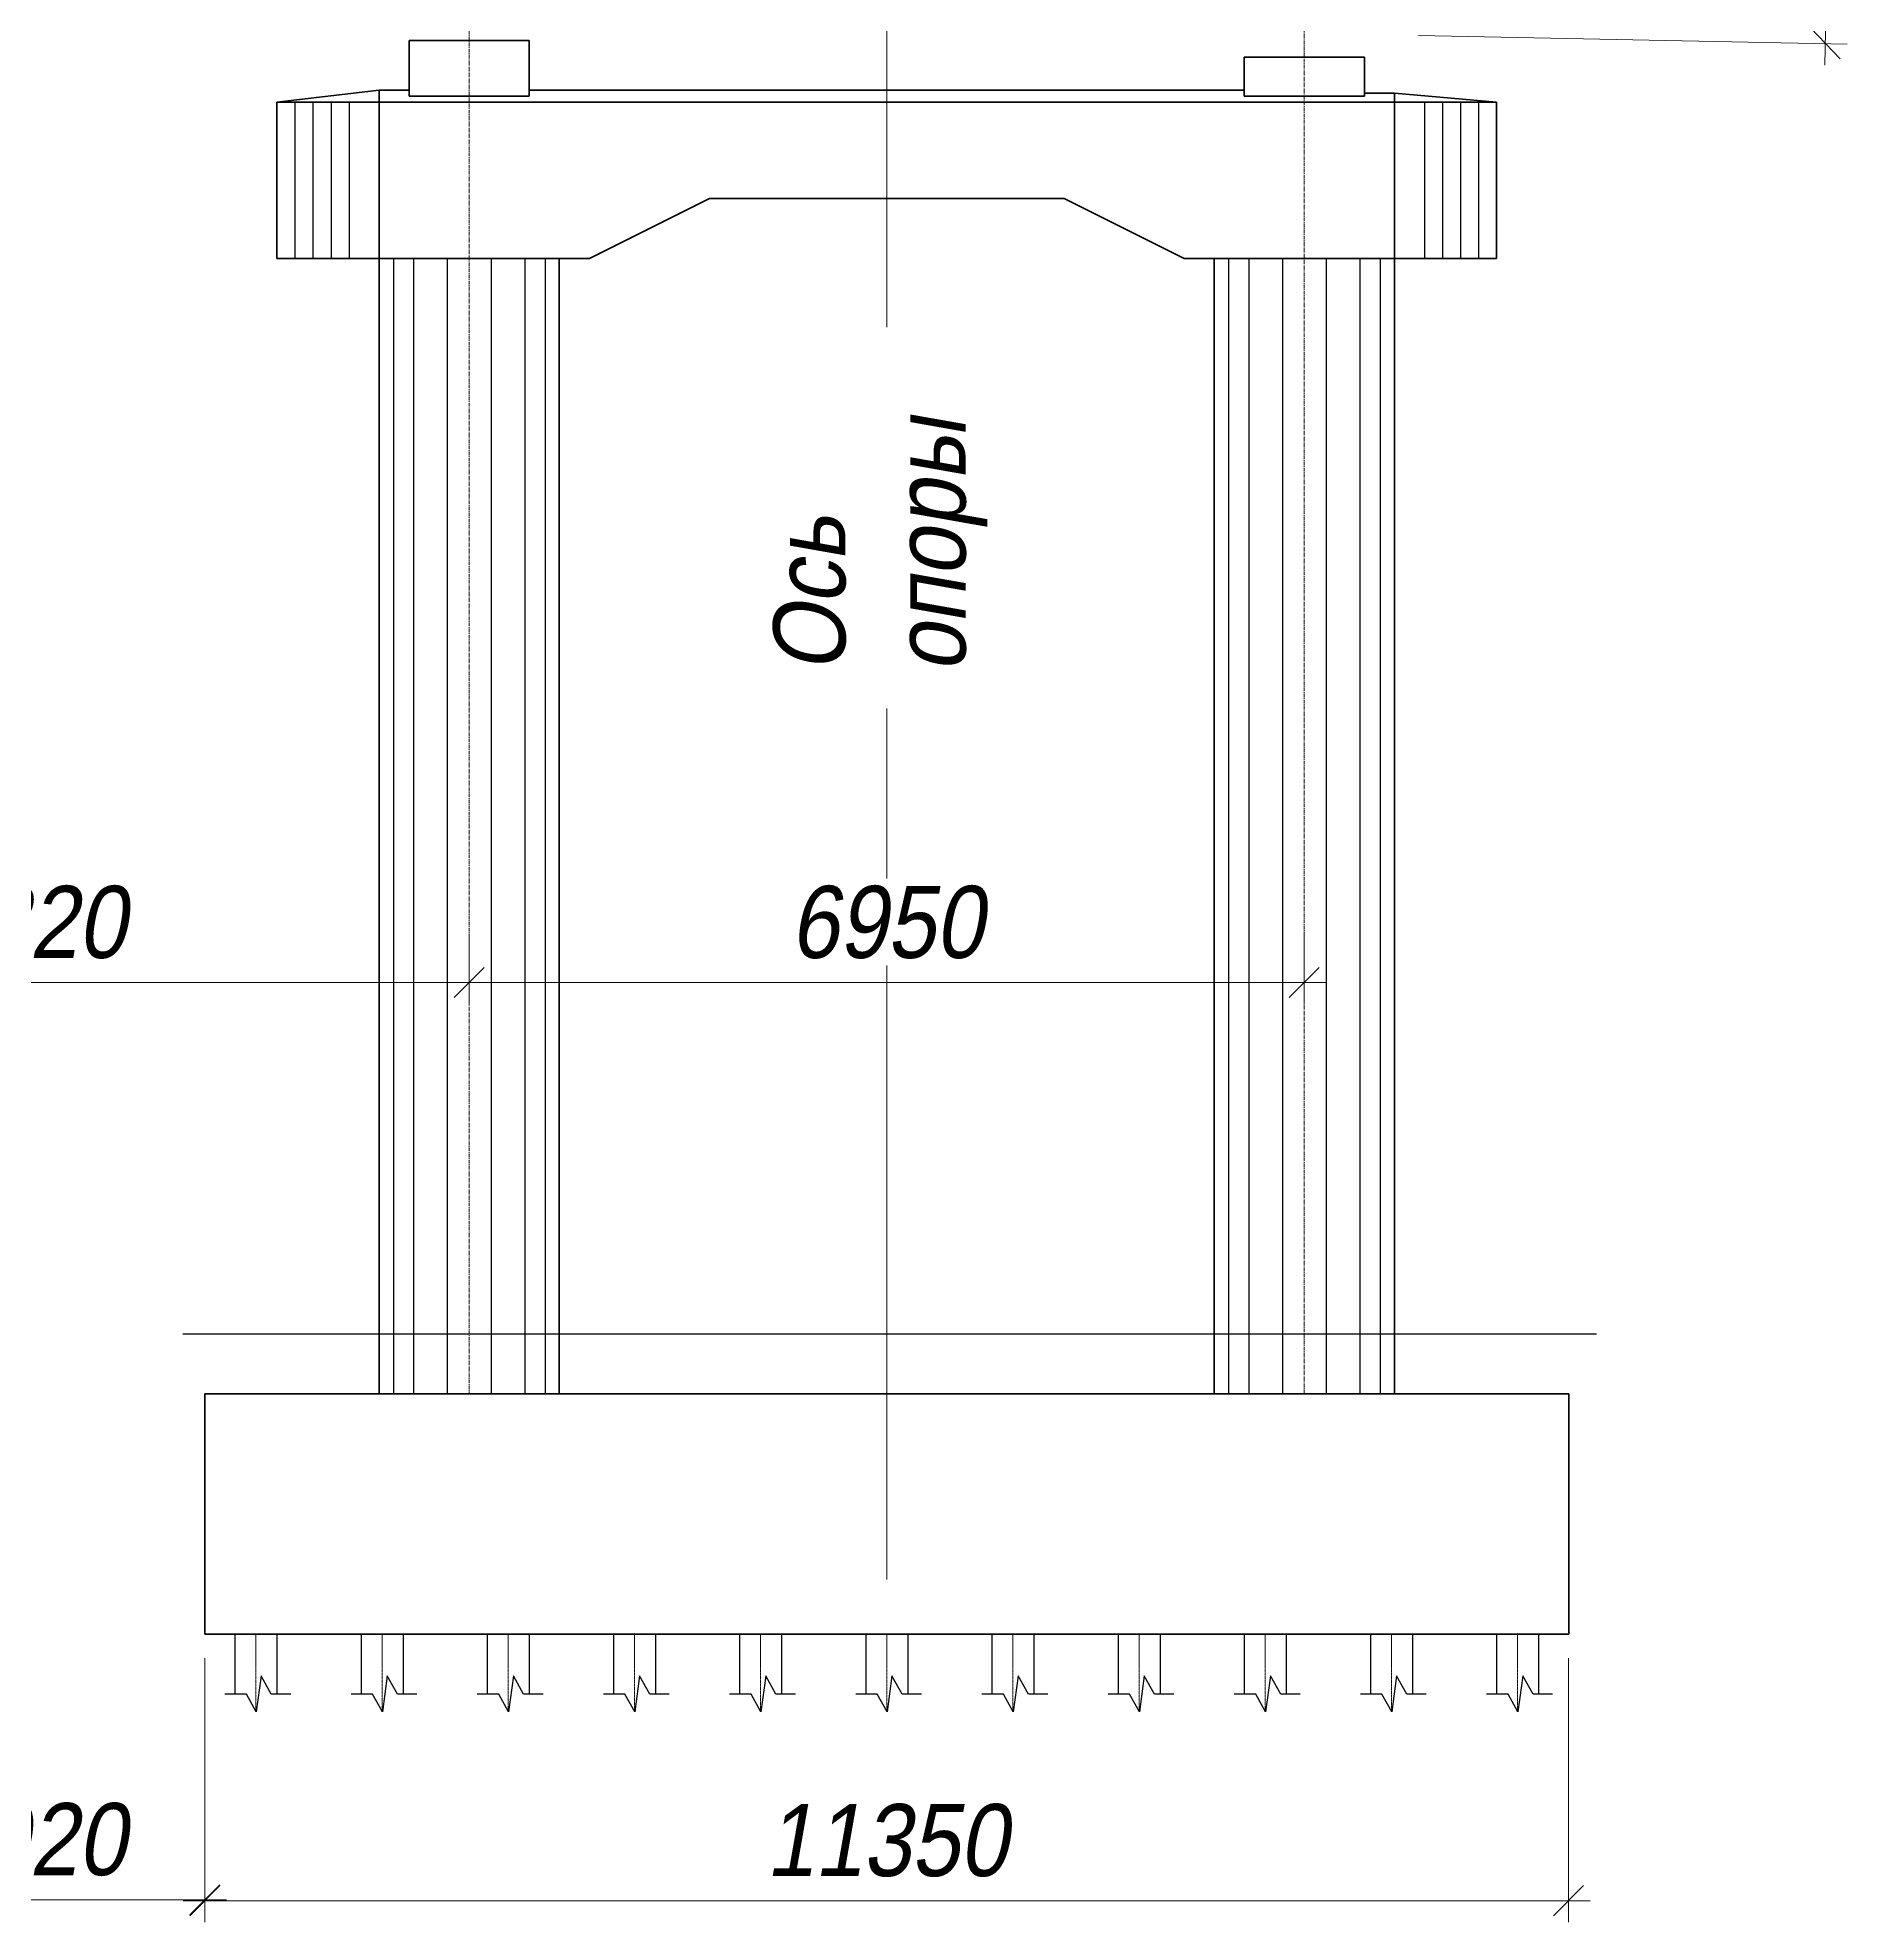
# Model space of a CAD drawing. Header units: millimetres. Extents: x 1864 to 10174863, y -4887456 to 5366151.
# Drawn here: x 9293210 to 9308311, y 397670 to 413354 of the extents above; entities that cross this region are included whole.
import ezdxf

# ---------------------------------------------------------------- set-up
doc = ezdxf.new("R2010")
doc.units = ezdxf.units.MM
doc.linetypes.add('CENTER', pattern=[50.8, 31.75, -6.35, 6.35, -6.35])
doc.linetypes.add('CONTI', pattern=[0])
doc.layers.add('C-GEOL-PATT', color=250, linetype='Continuous')
doc.layers.add('S-PATT', color=252, linetype='Continuous')
for name, color, linetype, lineweight in [('S-GRID', 1, 'CENTER', 20), ('S-OPOR', 2, 'Continuous', 40), ('S-ZEML', 32, 'Земля1', 30), ('T-DIMS', 3, 'Continuous', 30)]:
    doc.layers.add(name, color=color, linetype=linetype, lineweight=lineweight)
doc.styles.add('TM', font='mipgost.shx', dxfattribs={"width": 0.9, "oblique": 10})
doc.linetypes.add('Земля1', pattern='A,24,[3,ltsnew.shx,S=6,R=0,X=-6,Y=-6],3,[3,ltsnew.shx,S=6,R=0,X=-6,Y=-6],3,[3,ltsnew.shx,S=6,R=0,X=-6,Y=-6],0', length=30)
doc.dimstyles.new('TM', dxfattribs={"dimscale": 0, "dimtxt": 3, "dimasz": 1.25, "dimexe": 0.9, "dimexo": 1, "dimgap": 1, "dimtad": 1, "dimdec": 0, "dimdsep": 46, "dimtxsty": 'TM', "dimblk1": 'OBLIQUE', "dimblk2": 'OBLIQUE', "dimsah": 1, "dimcen": 3, "dimdle": 0.9, "dimclrt": 7, "dimadec": 0, "dimazin": 0, "dimtfac": 1, "dimtdec": 0, "dimtmove": 1, "dimatfit": 2, "dimldrblk": 'NONE', "dimfxl": 1, "dimtfill": 1, "dimtolj": 1, "dimlwd": 15, "dimlwe": 15, "dimarcsym": 0})

# ---------------------------------------------------------------- blocks, each defined once
blk = doc.blocks.new('_OBLIQUE')
at = {"color": 0, "linetype": 'ByBlock', "lineweight": -2}
blk.add_line((0.5, 0.5), (-0.5, -0.5), dxfattribs=at)
blk = doc.blocks.new('*D706')
at = {"layer": 'Defpoints', "color": 0, "transparency": 16777216}
for p in [(9303094, 415605), (9304500, 413376), (9308087, 413305)]:
    blk.add_point(p, dxfattribs=at)
at = {"layer": 'T-DIMS', "color": 0, "linetype": 'Continuous', "lineweight": 15, "transparency": 16777216}
blk.add_line((9308134, 415684), (9308083, 413125), dxfattribs=at)
at = {"layer": 'T-DIMS', "color": 0, "lineweight": 15, "transparency": 16777216}
for p, q in [((9303294, 415601), (9308311, 415501)), ((9304700, 413372), (9308267, 413301))]:
    blk.add_line(p, q, dxfattribs=at)
at = {"layer": 'T-DIMS', "color": 0, "lineweight": 15, "transparency": 16777216, "xscale": 250, "yscale": 250, "zscale": 250}
for p, rotation in [((9308131, 415504), 88.8542413675418), ((9308087, 413305), 268.8542413675418)]:
    blk.add_blockref('_OBLIQUE', p, dxfattribs=dict(at, rotation=rotation))
at = {"layer": 'T-DIMS', "color": 7, "transparency": 16777216, "insert": (9307609, 414414), "char_height": 600, "attachment_point": 5, "rotation": 88.8542, "style": 'TM', "bg_fill": 3, "box_fill_scale": 1.1, "bg_fill_color": 256, "bg_fill_true_color": 13158600, "bg_fill_transparency": 0}
blk.add_mtext('\\A1;2200', dxfattribs=at)
blk = doc.blocks.new('_None')
blk = doc.blocks.new('*D698')
at = {"layer": 'Defpoints', "color": 0, "transparency": 16777216}
for p in [(9289480, 406088), (9296800, 406088), (9296800, 405491)]:
    blk.add_point(p, dxfattribs=at)
at = {"layer": 'T-DIMS', "color": 0, "lineweight": 15, "transparency": 16777216}
for p, q in [((9289480, 405888), (9289480, 405311)), ((9296800, 405888), (9296800, 405311))]:
    blk.add_line(p, q, dxfattribs=at)
at = {"layer": 'T-DIMS', "color": 0, "linetype": 'Continuous', "lineweight": 15, "transparency": 16777216}
blk.add_line((9289300, 405491), (9296980, 405491), dxfattribs=at)
at = {"layer": 'T-DIMS', "color": 0, "lineweight": 15, "transparency": 16777216, "xscale": 250, "yscale": 250, "zscale": 250, "rotation": 180}
blk.add_blockref('_OBLIQUE', (9289480, 405491), dxfattribs=at)
at = {"layer": 'T-DIMS', "color": 0, "lineweight": 15, "transparency": 16777216, "xscale": 250, "yscale": 250, "zscale": 250}
blk.add_blockref('_OBLIQUE', (9296800, 405491), dxfattribs=at)
at = {"layer": 'T-DIMS', "color": 7, "transparency": 16777216, "insert": (9293140, 405991), "char_height": 600, "attachment_point": 5, "style": 'TM', "bg_fill": 3, "box_fill_scale": 1.1, "bg_fill_color": 256, "bg_fill_true_color": 13158600, "bg_fill_transparency": 0}
blk.add_mtext('\\A1;7320', dxfattribs=at)
blk = doc.blocks.new('*D699')
at = {"layer": 'Defpoints', "color": 0, "transparency": 16777216}
for p in [(9296800, 406088), (9303750, 406088), (9303750, 405491)]:
    blk.add_point(p, dxfattribs=at)
at = {"layer": 'T-DIMS', "color": 0, "lineweight": 15, "transparency": 16777216}
for p, q in [((9296800, 405888), (9296800, 405311)), ((9303750, 405888), (9303750, 405311))]:
    blk.add_line(p, q, dxfattribs=at)
at = {"layer": 'T-DIMS', "color": 0, "linetype": 'Continuous', "lineweight": 15, "transparency": 16777216}
blk.add_line((9296620, 405491), (9303930, 405491), dxfattribs=at)
at = {"layer": 'T-DIMS', "color": 0, "lineweight": 15, "transparency": 16777216, "xscale": 250, "yscale": 250, "zscale": 250, "rotation": 180}
blk.add_blockref('_OBLIQUE', (9296800, 405491), dxfattribs=at)
at = {"layer": 'T-DIMS', "color": 0, "lineweight": 15, "transparency": 16777216, "xscale": 250, "yscale": 250, "zscale": 250}
blk.add_blockref('_OBLIQUE', (9303750, 405491), dxfattribs=at)
at = {"layer": 'T-DIMS', "color": 7, "transparency": 16777216, "insert": (9300275, 405991), "char_height": 600, "attachment_point": 5, "style": 'TM', "bg_fill": 3, "box_fill_scale": 1.1, "bg_fill_color": 256, "bg_fill_true_color": 13158600, "bg_fill_transparency": 0}
blk.add_mtext('\\A1;6950', dxfattribs=at)
blk = doc.blocks.new('*D700')
at = {"layer": 'Defpoints', "color": 0, "transparency": 16777216}
for p in [(9294600, 400069), (9305950, 400069), (9305950, 397850)]:
    blk.add_point(p, dxfattribs=at)
at = {"layer": 'T-DIMS', "color": 0, "lineweight": 15, "transparency": 16777216}
for p, q in [((9294600, 399869), (9294600, 397670)), ((9305950, 399869), (9305950, 397670))]:
    blk.add_line(p, q, dxfattribs=at)
at = {"layer": 'T-DIMS', "color": 0, "linetype": 'Continuous', "lineweight": 15, "transparency": 16777216}
blk.add_line((9294420, 397850), (9306130, 397850), dxfattribs=at)
at = {"layer": 'T-DIMS', "color": 0, "lineweight": 15, "transparency": 16777216, "xscale": 250, "yscale": 250, "zscale": 250, "rotation": 180}
blk.add_blockref('_OBLIQUE', (9294600, 397850), dxfattribs=at)
at = {"layer": 'T-DIMS', "color": 0, "lineweight": 15, "transparency": 16777216, "xscale": 250, "yscale": 250, "zscale": 250}
blk.add_blockref('_OBLIQUE', (9305950, 397850), dxfattribs=at)
at = {"layer": 'T-DIMS', "color": 7, "transparency": 16777216, "insert": (9300275, 398350), "char_height": 600, "attachment_point": 5, "style": 'TM', "bg_fill": 3, "box_fill_scale": 1.1, "bg_fill_color": 256, "bg_fill_true_color": 13158600, "bg_fill_transparency": 0}
blk.add_mtext('\\A1;11350', dxfattribs=at)
blk = doc.blocks.new('*D717')
at = {"layer": 'Defpoints', "color": 0, "transparency": 16777216}
for p in [(9291680, 400069), (9294600, 400069), (9294600, 397858)]:
    blk.add_point(p, dxfattribs=at)
at = {"layer": 'T-DIMS', "color": 0, "lineweight": 15, "transparency": 16777216}
for p, q in [((9291680, 399869), (9291680, 397678)), ((9294600, 399869), (9294600, 397678))]:
    blk.add_line(p, q, dxfattribs=at)
at = {"layer": 'T-DIMS', "color": 0, "linetype": 'Continuous', "lineweight": 15, "transparency": 16777216}
blk.add_line((9291500, 397858), (9294780, 397858), dxfattribs=at)
at = {"layer": 'T-DIMS', "color": 0, "lineweight": 15, "transparency": 16777216, "xscale": 250, "yscale": 250, "zscale": 250, "rotation": 180}
blk.add_blockref('_OBLIQUE', (9291680, 397858), dxfattribs=at)
at = {"layer": 'T-DIMS', "color": 0, "lineweight": 15, "transparency": 16777216, "xscale": 250, "yscale": 250, "zscale": 250}
blk.add_blockref('_OBLIQUE', (9294600, 397858), dxfattribs=at)
at = {"layer": 'T-DIMS', "color": 7, "transparency": 16777216, "insert": (9293140, 398358), "char_height": 600, "attachment_point": 5, "style": 'TM', "bg_fill": 3, "box_fill_scale": 1.1, "bg_fill_color": 256, "bg_fill_true_color": 13158600, "bg_fill_transparency": 0}
blk.add_mtext('\\A1;2920', dxfattribs=at)

msp = doc.modelspace()

# ---------------------------------------------------------------- linework, layer by layer
at = {"color": 4}
for p, q in [((9294850.4, 400068.5), (9294850.4, 399568.8)), ((9295200.4, 400068.5), (9295200.4, 399568.5)), ((9295900.4, 400068.5), (9295900.4, 399568.8)), ((9296250.4, 400068.5), (9296250.4, 399568.5)), ((9296950.4, 400068.5), (9296950.4, 399568.8)), ((9297300.4, 400068.5), (9297300.4, 399568.5)), ((9298000.4, 400068.5), (9298000.4, 399568.8)), ((9298350.4, 400068.5), (9298350.4, 399568.5)), ((9299050.4, 400068.5), (9299050.4, 399568.8)), ((9299400.4, 400068.5), (9299400.4, 399568.5)), ((9300100.4, 400068.5), (9300100.4, 399568.8)), ((9300450.4, 400068.5), (9300450.4, 399568.5)), ((9301150.4, 400068.5), (9301150.4, 399568.8)), ((9301500.4, 400068.5), (9301500.4, 399568.5)), ((9302200.4, 400068.5), (9302200.4, 399568.8)), ((9302550.4, 400068.5), (9302550.4, 399568.5)), ((9303250.4, 400068.5), (9303250.4, 399568.8)), ((9303600.4, 400068.5), (9303600.4, 399568.5)), ((9304300.4, 400068.5), (9304300.4, 399568.8)), ((9304650.4, 400068.5), (9304650.4, 399568.5)), ((9305350.4, 400068.5), (9305350.4, 399568.8)), ((9305700.4, 400068.5), (9305700.4, 399568.5))]:
    msp.add_line(p, q, dxfattribs=at)
at = {"layer": 'S-GRID', "linetype": 'CENTER', "ltscale": 0.1}
msp.add_line((9300275.4, 413432.6), (9300275.4, 400522.4), dxfattribs=at)
at = {"layer": 'S-GRID', "linetype": 'CENTER'}
msp.add_line((9296800.4, 413414.4), (9296800.4, 402068.5), dxfattribs=at)
at = {"layer": 'S-GRID', "linetype": 'CENTER', "ltscale": 0.3}
for p, q in [((9295025.4, 400068.5), (9295025.4, 399426)), ((9296075.4, 400068.5), (9296075.4, 399426)), ((9297125.4, 400068.5), (9297125.4, 399426)), ((9298175.4, 400068.5), (9298175.4, 399426)), ((9299225.4, 400068.5), (9299225.4, 399426)), ((9300275.4, 400068.5), (9300275.4, 399426)), ((9301325.4, 400068.5), (9301325.4, 399426)), ((9302375.4, 400068.5), (9302375.4, 399426)), ((9303425.4, 400068.5), (9303425.4, 399426)), ((9304475.4, 400068.5), (9304475.4, 399426)), ((9305525.4, 400068.5), (9305525.4, 399426))]:
    msp.add_line(p, q, dxfattribs=at)
at = {"layer": 'S-OPOR'}
for p, q in [((9297300.4, 413331), (9296300.4, 413331)), ((9296300.4, 413331), (9296300.4, 412866.5)), ((9297300.4, 413331), (9297300.4, 412866.5)), ((9296050.4, 412916.4), (9295200.4, 412816.4)), ((9305350.4, 412816.4), (9295200.4, 412816.4)), ((9295200.4, 412816.4), (9295200.4, 411516.4)), ((9296050.4, 412916.4), (9296050.4, 411516.4)), ((9296050.4, 412916.4), (9296300.4, 412916.4)), ((9296300.4, 412866.5), (9297300.4, 412866.5)), ((9303250.4, 412916.4), (9297300.4, 412916.4)), ((9304250.4, 412866.5), (9303250.4, 412866.5)), ((9304500.4, 412891.4), (9304250.4, 412891.4)), ((9305350.4, 412816.4), (9304500.4, 412891.4)), ((9304500.4, 412891.4), (9304500.4, 411516.4)), ((9305350.4, 412816.4), (9305350.4, 411516.4)), ((9297800.4, 411516.4), (9298800.4, 412016.4)), ((9301750.4, 412016.4), (9298800.4, 412016.4)), ((9301750.4, 412016.4), (9302750.4, 411516.4)), ((9297800.4, 411516.4), (9295200.4, 411516.4)), ((9296050.4, 411516.4), (9296050.4, 402068.5)), ((9297550.4, 411516.4), (9297550.4, 402068.5)), ((9305350.4, 411516.4), (9302750.4, 411516.4)), ((9303000.4, 411516.4), (9303000.4, 402068.5)), ((9304500.4, 411516.4), (9304500.4, 402068.5)), ((9294600.4, 400068.5), (9294600.4, 402068.5)), ((9294600.4, 402068.5), (9305950.4, 402068.5)), ((9305950.4, 402068.5), (9305950.4, 400068.5)), ((9305950.4, 400068.5), (9294600.4, 400068.5))]:
    msp.add_line(p, q, dxfattribs=at)
at = {"layer": 'S-PATT'}
for p, q in [((9295350.4, 412816.4), (9295350.4, 411516.4)), ((9295500.4, 412816.4), (9295500.4, 411516.4)), ((9295650.4, 412816.4), (9295650.4, 411516.4)), ((9295800.4, 412816.4), (9295800.4, 411516.4)), ((9304750.4, 412816.4), (9304750.4, 411516.4)), ((9304900.4, 412816.4), (9304900.4, 411516.4)), ((9305050.4, 412816.4), (9305050.4, 411516.4)), ((9305200.4, 412816.4), (9305200.4, 411516.4)), ((9296169.4, 411516.4), (9296169.4, 402068.5)), ((9296337.7, 411516.4), (9296337.7, 402068.5)), ((9296618.3, 411516.4), (9296618.3, 402068.5)), ((9296982.4, 411516.4), (9296982.4, 402068.5)), ((9297263, 411516.4), (9297263, 402068.5)), ((9297431.3, 411516.4), (9297431.3, 402068.5)), ((9303119.4, 411516.4), (9303119.4, 402068.5)), ((9303287.7, 411516.4), (9303287.7, 402068.5)), ((9303568.3, 411516.4), (9303568.3, 402068.5)), ((9303932.4, 411516.4), (9303932.4, 402068.5)), ((9304213, 411516.4), (9304213, 402068.5)), ((9304381.3, 411516.4), (9304381.3, 402068.5))]:
    msp.add_line(p, q, dxfattribs=at)
for points in [[(9295315.5, 399568.5), (9295153.6, 399568.5), (9295068.7, 399721.2), (9295028.3, 399420.8), (9294945.9, 399568.8), (9294767.1, 399568.7)], [(9296365.5, 399568.5), (9296203.6, 399568.5), (9296118.7, 399721.2), (9296078.3, 399420.8), (9295995.9, 399568.8), (9295817.1, 399568.7)], [(9297415.5, 399568.5), (9297253.6, 399568.5), (9297168.7, 399721.2), (9297128.3, 399420.8), (9297045.9, 399568.8), (9296867.1, 399568.7)], [(9298465.5, 399568.5), (9298303.6, 399568.5), (9298218.7, 399721.2), (9298178.3, 399420.8), (9298095.9, 399568.8), (9297917.1, 399568.7)], [(9299515.5, 399568.5), (9299353.6, 399568.5), (9299268.7, 399721.2), (9299228.3, 399420.8), (9299145.9, 399568.8), (9298967.1, 399568.7)], [(9300565.5, 399568.5), (9300403.6, 399568.5), (9300318.7, 399721.2), (9300278.3, 399420.8), (9300195.9, 399568.8), (9300017.1, 399568.7)], [(9301615.5, 399568.5), (9301453.6, 399568.5), (9301368.7, 399721.2), (9301328.3, 399420.8), (9301245.9, 399568.8), (9301067.1, 399568.7)], [(9302665.5, 399568.5), (9302503.6, 399568.5), (9302418.7, 399721.2), (9302378.3, 399420.8), (9302295.9, 399568.8), (9302117.1, 399568.7)], [(9303715.5, 399568.5), (9303553.6, 399568.5), (9303468.7, 399721.2), (9303428.3, 399420.8), (9303345.9, 399568.8), (9303167.1, 399568.7)], [(9304765.5, 399568.5), (9304603.6, 399568.5), (9304518.7, 399721.2), (9304478.3, 399420.8), (9304395.9, 399568.8), (9304217.1, 399568.7)], [(9305815.5, 399568.5), (9305653.6, 399568.5), (9305568.7, 399721.2), (9305528.3, 399420.8), (9305445.9, 399568.8), (9305267.1, 399568.7)]]:
    msp.add_lwpolyline(points, dxfattribs=at)
at = {"layer": 'S-ZEML', "linetype": 'CONTI', "ltscale": 0.1}
msp.add_line((9294417.8, 402568.5), (9306182, 402568.5), dxfattribs=at)

# ---------------------------------------------------------------- dimensions: what is measured, and where the dimension line sits
at = {"layer": 'T-DIMS'}
dim = msp.add_linear_dim(base=(9308086.7, 413304.6), p1=(9303094.5, 415604.9), p2=(9304500.2, 413376.4), angle=268.85424, dimstyle='TM', override={"dimscale": 0, "dimtix": 0, "dimtofl": 1, "dimtmove": 0, "dimatfit": 2}, dxfattribs=at)
dim.commit()
dim.dimension.update_dxf_attribs({"geometry": '*D706', "text_midpoint": (9308108.7, 414404.4), "dimtype": 128})

# ---------------------------------------------------------------- next in the draw order: linework, layer by layer
at = {"layer": 'S-GRID', "linetype": 'CENTER'}
msp.add_line((9303750.4, 413432.6), (9303750.4, 402068.5), dxfattribs=at)
at = {"layer": 'S-OPOR'}
for p, q in [((9303250.4, 413191.4), (9304250.4, 413191.4)), ((9303250.4, 413191.4), (9303250.4, 412866.5)), ((9304250.4, 413191.4), (9304250.4, 412866.5))]:
    msp.add_line(p, q, dxfattribs=at)

# ---------------------------------------------------------------- next in the draw order: texts
at = {"layer": 'C-GEOL-PATT', "color": 1, "insert": (9299331.1, 408072.3), "char_height": 600, "width": 2570.415, "attachment_point": 1, "rotation": 90, "style": 'TM', "bg_fill": 2}
msp.add_mtext('{\\C4;Ось опоры}', dxfattribs=at)

# ---------------------------------------------------------------- next in the draw order: dimensions: what is measured, and where the dimension line sits
at = {"layer": 'T-DIMS'}
for base, p1, p2, picture, middle in [((9296800.4, 405491.4), (9289480.1, 406088.1), (9296800.4, 406088.1), '*D698', (9293140.2, 405991.4)), ((9305950.4, 397850), (9294600.4, 400068.5), (9305950.4, 400068.5), '*D700', (9300275.4, 398350))]:
    dim = msp.add_linear_dim(base=base, p1=p1, p2=p2, dimstyle='TM', override={"dimscale": 0, "dimtix": 0, "dimtofl": 1, "dimtmove": 1, "dimatfit": 2}, dxfattribs=at)
    dim.commit()
    dim.dimension.update_dxf_attribs({"geometry": picture, "text_midpoint": middle})

# ---------------------------------------------------------------- next in the draw order: dimensions: what is measured, and where the dimension line sits
for base, p1, p2, override, picture, middle in [((9303750.4, 405491.4), (9296800.4, 406088.1), (9303750.4, 406088.1), {"dimscale": 0, "dimtix": 0, "dimtofl": 1, "dimtmove": 1, "dimatfit": 2}, '*D699', (9300275.4, 405991.4)), ((9294600.4, 397858), (9291679.7, 400068.5), (9294600.4, 400068.5), {"dimscale": 0, "dimrnd": 5, "dimtix": 0, "dimtofl": 1, "dimtmove": 1, "dimatfit": 2}, '*D717', (9293140, 398358))]:
    dim = msp.add_linear_dim(base=base, p1=p1, p2=p2, dimstyle='TM', override=override, dxfattribs=at)
    dim.commit()
    dim.dimension.update_dxf_attribs({"geometry": picture, "text_midpoint": middle})

doc.saveas('drawing.dxf')
